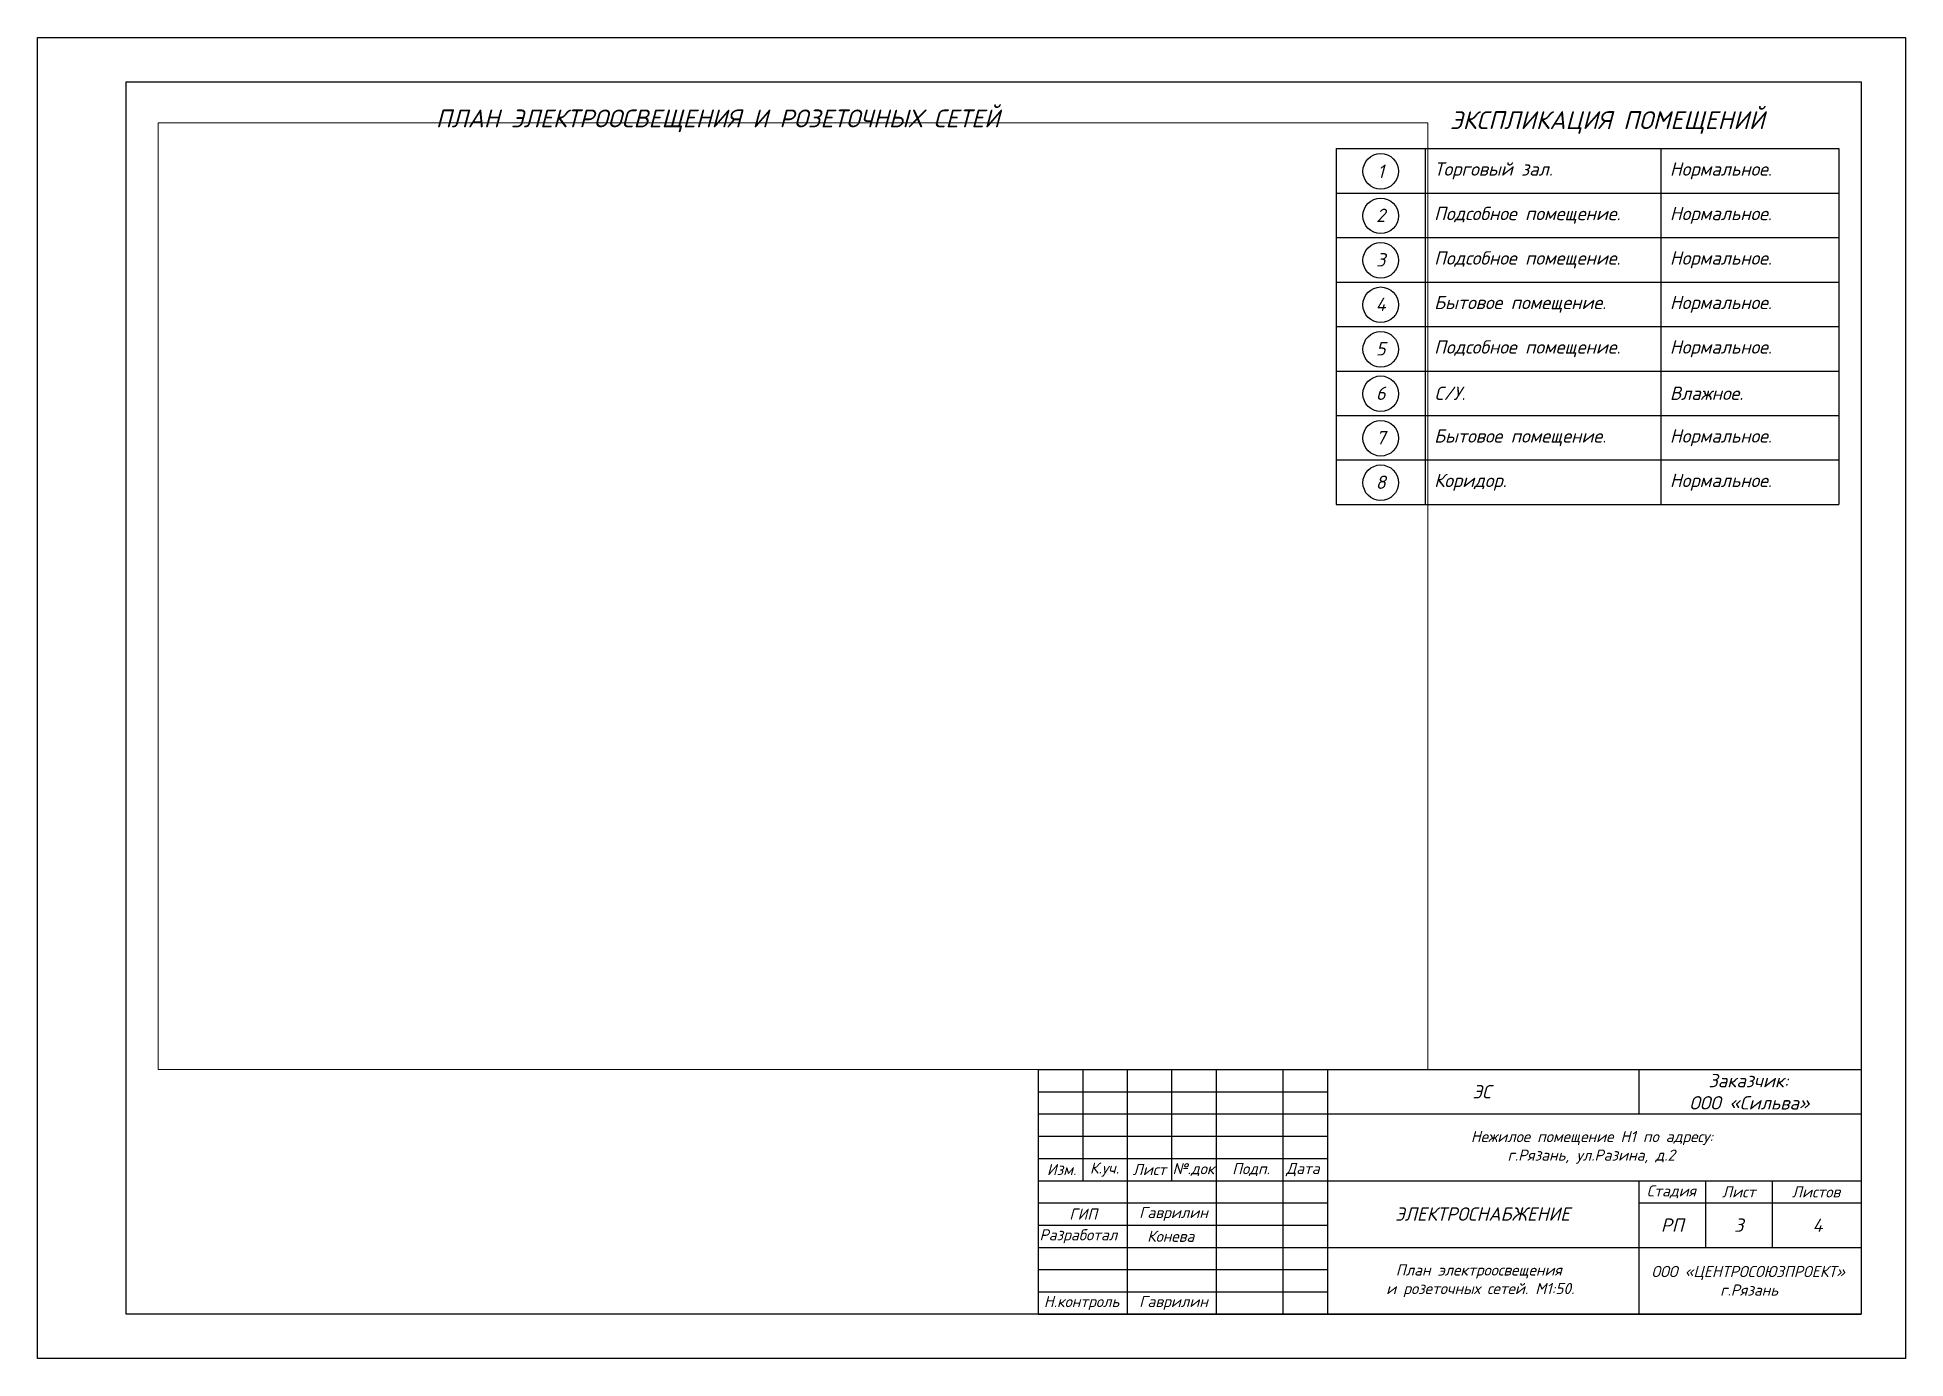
# Paper-space layout 'План' of a CAD drawing. Header units: millimetres. Extents: x -3 to 417, y -3 to 294.
import ezdxf

# ---------------------------------------------------------------- set-up
doc = ezdxf.new("R2010")
doc.units = ezdxf.units.MM
doc.layers.add('V', color=7, linetype='Continuous', plot=False)
doc.layers.add('Оформление', color=204, linetype='Continuous', lineweight=25)
doc.styles.get("Standard").update_dxf_attribs({"font": 'txt.shx'})

# ---------------------------------------------------------------- blocks, each defined once
blk = doc.blocks.new('Рамка и штамп')
for p, q in [((0, 297), (420, 297)), ((0, 0), (0, 297)), ((420, 297), (420, 0)), ((20, 287), (410, 287)), ((20, 10), (20, 287)), ((410, 287), (410, 10)), ((225, 65), (410, 65)), ((225, 65), (225, 10)), ((235, 65), (235, 40)), ((245, 65), (245, 10)), ((255, 65), (255, 40)), ((265, 65), (265, 10)), ((280, 65), (280, 10)), ((290, 65), (290, 10)), ((360, 65), (360, 55)), ((225, 60), (290, 60)), ((225, 55), (410, 55)), ((225, 50), (290, 50)), ((225, 45), (290, 45)), ((225, 40), (410, 40)), ((360, 40), (360, 10)), ((375, 40), (375, 25)), ((390, 40), (390, 25)), ((225, 35), (290, 35)), ((280, 35), (290, 35)), ((360, 35), (410, 35)), ((390, 35), (390, 25)), ((225, 30), (290, 30)), ((280, 30), (280, 25)), ((225, 25), (410, 25)), ((225, 20), (290, 20)), ((225, 15), (290, 15)), ((410, 10), (20, 10)), ((225, 10), (410, 10)), ((230, 10), (295, 10)), ((420, 0), (0, 0))]:
    blk.add_line(p, q)
at = {"layer": 'Оформление', "attachment_point": 4}
for s, insert, char_height, width in [('\\pi1.945;{\\fISOCPEUR|b0|i1|c204|p34;Изм.}', (225, 42.5), 2.5, 9.9961), ('\\pi1.6222;{\\fISOCPEUR|b0|i1|c204|p34;К.уч.}', (235, 42.5), 2.5, 10), ('\\pi1.2108;{\\fISOCPEUR|b0|i1|c204|p34;Лист}', (245.02, 42.5), 2.5, 9.9784), ('\\pi0.19697;{\\fISOCPEUR|b0|i1|c204|p34;№.док.}', (255, 42.5), 2.5, 10), ('\\pi3.6042;{\\fISOCPEUR|b0|i1|c204|p34;Подп.}', (265, 42.5), 2.5, 15), ('\\pi0.73106;{\\fISOCPEUR|b0|i1|c204|p34;Дата}', (280, 42.5), 2.5, 10), ('\\pi1.7964;{\\fISOCPEUR|b0|i1|c204|p34;Стадия}', (360, 37.5), 2.5, 15), ('\\pi3.7216;{\\fISOCPEUR|b0|i1|c204|p34;Лист}', (375, 37.5), 2.5, 15), ('\\pi4.4242;{\\fISOCPEUR|b0|i1|c204|p34;Листов}', (390, 37.49), 2.5, 20), ('\\pi6.9848;{\\fISOCPEUR|b0|i1|c204|p34;ГИП}', (225, 32.5), 2.5, 20), ('\\pi4.9693;{\\fISOCPEUR|b0|i1|c204|p34;РП}', (360, 30), 3, 15), ('\\pi0.28977;{\\fISOCPEUR|b0|i1|c204|p34;Разработал}', (225, 27.5), 2.5, 20), ('\\pi2.8494;{\\fISOCPEUR|b0|i1|c204|p34;ООО «ЦЕНТРОСОЮЗПРОЕКТ»\\P\\pi18.316;г.Рязань}', (360, 17.5), 2.5, 50), ('\\pi1.2727;{\\fISOCPEUR|b0|i1|c204|p34;Н.контроль}', (225, 12.5), 2.5, 20), ('\\pi2.6847;{\\fISOCPEUR|b0|i1|c204|p34;Гаврилин}', (245, 12.5), 2.5, 20)]:
    blk.add_mtext(s, dxfattribs=dict(at, insert=insert, char_height=char_height, width=width))

psp = doc.layouts.new('План')

# ---------------------------------------------------------------- linework, layer by layer
at = {"layer": 'Оформление'}
for p, q in [((288.83, 268.83), (401.83, 268.83)), ((288.83, 268.83), (288.83, 258.83)), ((308.83, 268.83), (308.83, 258.83)), ((361.83, 268.83), (361.83, 258.83)), ((401.83, 268.83), (401.83, 258.83)), ((288.83, 258.83), (401.83, 258.83)), ((288.83, 258.83), (288.83, 248.83)), ((308.83, 258.83), (308.83, 248.83)), ((361.83, 258.83), (361.83, 248.83)), ((401.83, 258.83), (401.83, 248.83)), ((288.83, 248.83), (401.83, 248.83)), ((288.83, 248.83), (288.83, 238.83)), ((308.83, 248.83), (308.83, 238.83)), ((361.83, 248.83), (361.83, 238.83)), ((401.83, 248.83), (401.83, 238.83)), ((288.83, 238.83), (401.83, 238.83)), ((288.83, 238.83), (288.83, 228.83)), ((308.83, 238.83), (308.83, 228.83)), ((361.83, 238.83), (361.83, 228.83)), ((401.83, 238.83), (401.83, 228.83)), ((288.83, 228.83), (401.83, 228.83)), ((288.83, 228.83), (288.83, 218.83)), ((308.83, 228.83), (308.83, 218.83)), ((361.83, 228.83), (361.83, 218.83)), ((401.83, 228.83), (401.83, 218.83)), ((288.83, 218.83), (401.83, 218.83)), ((288.83, 218.83), (288.83, 208.83)), ((308.83, 218.83), (308.83, 208.83)), ((361.83, 218.83), (361.83, 208.83)), ((401.83, 218.83), (401.83, 208.83)), ((288.83, 208.83), (401.83, 208.83)), ((288.83, 208.83), (288.83, 198.83)), ((308.83, 208.83), (308.83, 198.83)), ((361.83, 208.83), (361.83, 198.83)), ((401.83, 208.83), (401.83, 198.83)), ((288.83, 198.83), (401.83, 198.83)), ((288.83, 198.83), (288.83, 188.83)), ((308.83, 198.83), (308.83, 188.83)), ((361.83, 198.83), (361.83, 188.83)), ((401.83, 198.83), (401.83, 188.83)), ((288.83, 188.83), (401.83, 188.83))]:
    psp.add_line(p, q, dxfattribs=at)
for centre in [(298.83, 263.72), (298.83, 253.72), (298.83, 243.72), (298.83, 233.72), (298.83, 223.72), (298.83, 213.72), (298.83, 203.72), (298.83, 193.72)]:
    psp.add_circle(centre, 4, dxfattribs=at)

# ---------------------------------------------------------------- block references
psp.add_blockref('Рамка и штамп', (-3.17, -3.17), dxfattribs=at)

# ---------------------------------------------------------------- texts
for s, insert, char_height, width, attachment_point in [('{\\fISOCPEUR|b0|i1|c204|p34;ПЛАН ЭЛЕКТРООСВЕЩЕНИЯ\\fISOCPEUR|b0|i1|c0|p34; \\fISOCPEUR|b0|i1|c204|p34;И РОЗЕТОЧНЫХ СЕТЕЙ}', (149.78, 275.06), 4, 142.4966, 5), ('{\\fISOCPEUR|b0|i1|c204|p34;ЭКСПЛИКАЦИЯ ПОМЕЩЕНИЙ}', (349.74, 274.68), 4, 165.8692, 5), ('{\\fISOCPEUR|b0|i1|c204|p34;1}', (298.83, 263.72), 3, 20, 5), ('\\pl2;{\\fISOCPEUR|b0|i1|c204|p34;Торговый зал.}', (308.83, 263.83), 3, 53, 4), ('\\pl2;{\\fISOCPEUR|b0|i1|c204|p34;Нормальное.}', (361.83, 263.83), 3, 40, 4), ('{\\fISOCPEUR|b0|i1|c204|p34;2}', (298.83, 253.83), 3, 20, 5), ('\\pl2;{\\fISOCPEUR|b0|i1|c204|p34;Подсобное помещение.}', (308.83, 253.83), 3, 53, 4), ('\\pl2;{\\fISOCPEUR|b0|i1|c204|p34;Нормальное.}', (361.83, 253.83), 3, 40, 4), ('{\\fISOCPEUR|b0|i1|c204|p34;3}', (298.83, 243.83), 3, 20, 5), ('\\pl2;{\\fISOCPEUR|b0|i1|c204|p34;Подсобное помещение.}', (308.83, 243.83), 3, 53, 4), ('\\pl2;{\\fISOCPEUR|b0|i1|c204|p34;Нормальное.}', (361.83, 243.83), 3, 40, 4), ('{\\fISOCPEUR|b0|i1|c204|p34;4}', (298.83, 233.83), 3, 20, 5), ('\\pl2;{\\fISOCPEUR|b0|i1|c204|p34;Бытовое помещение.}', (308.83, 233.83), 3, 53, 4), ('\\pl2;{\\fISOCPEUR|b0|i1|c204|p34;Нормальное.}', (361.83, 233.83), 3, 40, 4), ('{\\fISOCPEUR|b0|i1|c204|p34;5}', (298.83, 223.83), 3, 20, 5), ('\\pl2;{\\fISOCPEUR|b0|i1|c204|p34;Подсобное помещение.}', (308.83, 223.83), 3, 53, 4), ('\\pl2;{\\fISOCPEUR|b0|i1|c204|p34;Нормальное.}', (361.83, 223.83), 3, 40, 4), ('{\\fISOCPEUR|b0|i1|c0|p34;6}', (298.83, 213.83), 3, 20, 5), ('\\pl2;{\\fISOCPEUR|b0|i1|c0|p34;C/\\fISOCPEUR|b0|i1|c204|p34;У.}', (308.83, 213.83), 3, 53, 4), ('\\pl2;{\\fISOCPEUR|b0|i1|c204|p34;Влажное.}', (361.83, 213.83), 3, 40, 4), ('{\\fISOCPEUR|b0|i1|c0|p34;7}', (298.83, 203.83), 3, 20, 5), ('\\pl2;{\\fISOCPEUR|b0|i1|c204|p34;Бытовое помещение.}', (308.83, 203.83), 3, 53, 4), ('\\pl2;{\\fISOCPEUR|b0|i1|c204|p34;Нормальное.}', (361.83, 203.83), 3, 40, 4), ('{\\fISOCPEUR|b0|i1|c0|p34;8}', (298.83, 193.83), 3, 20, 5), ('\\pl2;{\\fISOCPEUR|b0|i1|c204|p34;Коридор.}', (308.83, 193.83), 3, 53, 4), ('\\pl2;{\\fISOCPEUR|b0|i1|c204|p34;Нормальное.}', (361.83, 193.83), 3, 40, 4), ('\\pi15.663;{\\fISOCPEUR|b0|i1|c204|p34;Заказчик:\\fISOCPEUR|b0|i1|c0|p34;\\P\\pi11.377;\\fISOCPEUR|b0|i1|c204|p34;ООО \\fISOCPEUR|b0|i1|c0|p34;«\\fISOCPEUR|b0|i1|c204|p34;Сильва\\fISOCPEUR|b0|i1|c0|p34;»}', (356.83, 56.83), 3, 50, 4), ('\\pi32.627;{\\fISOCPEUR|b0|i1|c204|p34;ЭС}', (286.83, 56.83), 3, 70, 4), ('\\pi32.266;{\\fISOCPEUR|b0|i1|c204|p34;Нежилое помещение Н1 по адресу:\\P\\pi40.511;г.Рязань, ул.Разина, д.2}', (286.83, 44.33), 2.5, 120, 4), ('\\pi2.6847;{\\fISOCPEUR|b0|i1|c204|p34;Гаврилин}', (241.83, 29.33), 2.5, 20, 4), ('\\pi15.235;{\\fISOCPEUR|b0|i1|c204|p34;ЭЛЕКТРОСНАБЖЕНИЕ}', (286.83, 29.33), 3, 70, 4), ('\\pi4.4867;{\\fISOCPEUR|b0|i1|c204|p34;Конева}', (241.83, 24.33), 2.5, 20, 4), ('\\pi6.4364;{\\fISOCPEUR|b0|i1|c204|p34;3}', (371.83, 26.83), 3, 15, 4), ('\\pi9.0739;{\\fISOCPEUR|b0|i1|c204|p34;4}', (386.83, 26.83), 3, 20, 4), ('\\pi15.386;{\\fISOCPEUR|b0|i1|c204|p34;План электроосвещения \\P\\pi13.22;и розеточных сетей. М1:50.}', (286.83, 14.33), 2.5, 70, 4)]:
    psp.add_mtext(s, dxfattribs=dict(at, insert=insert, char_height=char_height, width=width, attachment_point=attachment_point))

# ---------------------------------------------------------------- viewports
at = {"layer": 'V'}
psp.add_viewport(center=(166.71, 168.24), size=(285.44, 212.8119), view_center_point=(715.9, 230.36), view_height=212.8119, dxfattribs=at)

doc.saveas('drawing.dxf')
